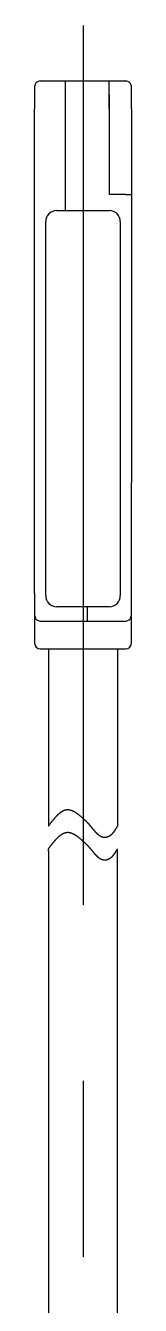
# Model space of a CAD drawing. Extents: x -17.4 to 47.3, y -90.4 to 2.
# Drawn here: x -1.75 to 1.75, y -44.21 to 2 of the extents above; entities that cross this region are included whole.
import ezdxf

# ---------------------------------------------------------------- set-up
doc = ezdxf.new("R2010")
doc.units = 0
doc.linetypes.add('CENTER', pattern=[50.8, 31.75, -6.35, 6.35, -6.35])
doc.layers.get('0').update_dxf_attribs({"linetype": 'CONTINUOUS'})
doc.layers.add('CENTER', color=1, linetype='CONTINUOUS')

msp = doc.modelspace()

# ---------------------------------------------------------------- linework, layer by layer
at = {"color": 7, "linetype": 'CONTINUOUS'}
for p, q in [((-1.55, 0), (1.55, 0)), ((-0.65, 0), (-0.65, -1)), ((0.95, -1), (0.95, 0)), ((-1.75, -0.2), (-1.75, -1)), ((1.75, -1), (1.75, -0.2)), ((0.95, -0.5), (0.95, -1)), ((-1.75, -18.498), (-1.75, -1)), ((-0.65, -1), (-0.65, -4.679)), ((0.95, -1), (0.95, -4.1)), ((0.95, -1), (0.95, -1.2)), ((0.95, -1.2), (0.95, -4.1)), ((1.75, -1), (1.75, -4.1)), ((1.55, -4.1), (0.95, -4.1)), ((1.55, -4.1), (1.75, -4.1)), ((1.75, -4.1), (1.75, -14.498)), ((-1.35, -18.58), (-1.35, -5.079)), ((-0.95, -4.679), (0.95, -4.679)), ((1.35, -5.079), (1.35, -18.58)), ((1.75, -20.3), (1.75, -14.498)), ((-1.75, -18.498), (-1.75, -20.3)), ((0.95, -18.98), (-0.95, -18.98)), ((0.15, -18.98), (0.15, -19.498)), ((-1.55, -19.498), (-1.25, -19.498)), ((-1.25, -19.498), (1.55, -19.498)), ((-1.55, -20.5), (1.55, -20.5)), ((-1.25, -20.5), (-1.25, -26.9)), ((1.25, -20.5), (1.25, -26.9)), ((-1.25, -27.813), (-1.25, -27.72)), ((1.25, -45.634), (1.25, -27.72)), ((-1.25, -27.813), (-1.25, -45.634))]:
    msp.add_line(p, q, dxfattribs=at)
at = {"color": 3}
for points in [[(-1.25, -26.9, 0), (-1.242, -26.889, 0), (-1.234, -26.879, 0), (-1.226, -26.868, 0), (-1.218, -26.858, 0), (-1.21, -26.848, 0), (-1.203, -26.837, 0), (-1.195, -26.827, 0), (-1.187, -26.816, 0), (-1.179, -26.806, 0), (-1.171, -26.796, 0), (-1.163, -26.785, 0), (-1.155, -26.775, 0), (-1.147, -26.765, 0), (-1.139, -26.755, 0), (-1.131, -26.744, 0), (-1.123, -26.734, 0), (-1.115, -26.724, 0), (-1.108, -26.714, 0), (-1.1, -26.704, 0), (-1.092, -26.694, 0), (-1.084, -26.684, 0), (-1.076, -26.675, 0), (-1.068, -26.665, 0), (-1.06, -26.655, 0), (-1.052, -26.646, 0), (-1.044, -26.636, 0), (-1.036, -26.627, 0), (-1.028, -26.617, 0), (-1.02, -26.608, 0), (-1.012, -26.599, 0), (-1.004, -26.59, 0), (-0.996, -26.581, 0), (-0.988, -26.572, 0), (-0.98, -26.563, 0), (-0.972, -26.554, 0), (-0.964, -26.545, 0), (-0.956, -26.537, 0), (-0.948, -26.528, 0), (-0.94, -26.52, 0), (-0.931, -26.512, 0), (-0.923, -26.504, 0), (-0.915, -26.496, 0), (-0.907, -26.488, 0), (-0.899, -26.48, 0), (-0.891, -26.473, 0), (-0.883, -26.465, 0), (-0.875, -26.458, 0), (-0.866, -26.451, 0), (-0.858, -26.444, 0), (-0.85, -26.437, 0), (-0.842, -26.43, 0), (-0.834, -26.423, 0), (-0.825, -26.417, 0), (-0.817, -26.41, 0), (-0.809, -26.404, 0), (-0.801, -26.398, 0), (-0.792, -26.392, 0), (-0.784, -26.387, 0), (-0.776, -26.381, 0), (-0.768, -26.376, 0), (-0.759, -26.371, 0), (-0.751, -26.366, 0), (-0.743, -26.361, 0), (-0.734, -26.356, 0), (-0.726, -26.352, 0), (-0.717, -26.347, 0), (-0.709, -26.343, 0), (-0.701, -26.34, 0), (-0.692, -26.336, 0), (-0.684, -26.332, 0), (-0.675, -26.329, 0), (-0.667, -26.326, 0), (-0.658, -26.323, 0), (-0.65, -26.32, 0), (-0.641, -26.318, 0), (-0.633, -26.316, 0), (-0.624, -26.314, 0), (-0.616, -26.312, 0), (-0.607, -26.31, 0), (-0.598, -26.309, 0), (-0.59, -26.308, 0), (-0.581, -26.307, 0), (-0.572, -26.306, 0), (-0.564, -26.306, 0), (-0.555, -26.306, 0), (-0.546, -26.306, 0), (-0.537, -26.306, 0), (-0.529, -26.307, 0), (-0.52, -26.308, 0), (-0.511, -26.309, 0), (-0.502, -26.31, 0), (-0.493, -26.311, 0), (-0.485, -26.313, 0), (-0.476, -26.315, 0), (-0.467, -26.317, 0), (-0.458, -26.319, 0), (-0.449, -26.322, 0), (-0.44, -26.325, 0), (-0.431, -26.327, 0), (-0.422, -26.331, 0), (-0.413, -26.334, 0), (-0.404, -26.337, 0), (-0.395, -26.341, 0), (-0.386, -26.345, 0), (-0.377, -26.349, 0), (-0.368, -26.353, 0), (-0.359, -26.357, 0), (-0.35, -26.362, 0), (-0.341, -26.366, 0), (-0.332, -26.371, 0), (-0.323, -26.376, 0), (-0.313, -26.381, 0), (-0.304, -26.387, 0), (-0.295, -26.392, 0), (-0.286, -26.398, 0), (-0.277, -26.403, 0), (-0.268, -26.409, 0), (-0.258, -26.415, 0), (-0.249, -26.421, 0), (-0.24, -26.428, 0), (-0.231, -26.434, 0), (-0.222, -26.441, 0), (-0.212, -26.447, 0), (-0.203, -26.454, 0), (-0.194, -26.461, 0), (-0.184, -26.468, 0), (-0.175, -26.475, 0), (-0.166, -26.482, 0), (-0.157, -26.489, 0), (-0.147, -26.497, 0), (-0.138, -26.504, 0), (-0.129, -26.512, 0), (-0.119, -26.519, 0), (-0.11, -26.527, 0), (-0.101, -26.535, 0), (-0.091, -26.543, 0), (-0.082, -26.551, 0), (-0.073, -26.559, 0), (-0.063, -26.567, 0), (-0.054, -26.575, 0), (-0.044, -26.583, 0), (-0.035, -26.591, 0), (-0.026, -26.6, 0), (-0.016, -26.608, 0), (-0.007, -26.617, 0), (0.002, -26.625, 0), (0.012, -26.634, 0), (0.021, -26.642, 0), (0.031, -26.651, 0), (0.04, -26.659, 0), (0.049, -26.668, 0), (0.059, -26.677, 0), (0.068, -26.685, 0), (0.078, -26.694, 0), (0.087, -26.703, 0), (0.096, -26.712, 0), (0.106, -26.72, 0), (0.115, -26.729, 0), (0.125, -26.738, 0)], [(0.125, -26.738, 0), (0.128, -26.741, 0), (0.131, -26.745, 0), (0.135, -26.748, 0), (0.138, -26.752, 0), (0.141, -26.756, 0), (0.144, -26.759, 0), (0.148, -26.763, 0), (0.151, -26.766, 0), (0.154, -26.77, 0), (0.157, -26.773, 0), (0.161, -26.777, 0), (0.164, -26.78, 0), (0.167, -26.784, 0), (0.17, -26.787, 0), (0.173, -26.791, 0), (0.177, -26.794, 0), (0.18, -26.798, 0), (0.183, -26.802, 0), (0.186, -26.805, 0), (0.19, -26.809, 0), (0.193, -26.812, 0), (0.196, -26.816, 0), (0.199, -26.819, 0), (0.202, -26.823, 0), (0.206, -26.826, 0), (0.209, -26.83, 0), (0.212, -26.834, 0), (0.215, -26.837, 0), (0.218, -26.841, 0), (0.221, -26.845, 0), (0.225, -26.848, 0), (0.228, -26.852, 0), (0.231, -26.855, 0), (0.234, -26.859, 0), (0.237, -26.863, 0), (0.24, -26.866, 0), (0.243, -26.87, 0), (0.247, -26.873, 0), (0.25, -26.877, 0), (0.253, -26.881, 0), (0.256, -26.884, 0), (0.259, -26.888, 0), (0.262, -26.892, 0), (0.265, -26.895, 0), (0.268, -26.899, 0), (0.271, -26.903, 0), (0.274, -26.906, 0), (0.278, -26.91, 0), (0.281, -26.914, 0), (0.284, -26.917, 0), (0.287, -26.921, 0), (0.29, -26.925, 0), (0.293, -26.928, 0), (0.296, -26.932, 0), (0.299, -26.936, 0), (0.302, -26.939, 0), (0.305, -26.943, 0), (0.308, -26.947, 0), (0.311, -26.95, 0), (0.314, -26.954, 0), (0.318, -26.958, 0), (0.321, -26.962, 0), (0.324, -26.965, 0), (0.327, -26.969, 0), (0.33, -26.973, 0), (0.333, -26.976, 0), (0.336, -26.98, 0), (0.339, -26.984, 0), (0.342, -26.987, 0), (0.345, -26.991, 0), (0.348, -26.995, 0), (0.351, -26.998, 0), (0.354, -27.002, 0), (0.357, -27.006, 0), (0.361, -27.009, 0), (0.364, -27.013, 0), (0.367, -27.017, 0), (0.37, -27.02, 0), (0.373, -27.024, 0), (0.376, -27.028, 0), (0.379, -27.031, 0), (0.382, -27.035, 0), (0.385, -27.039, 0), (0.388, -27.042, 0), (0.392, -27.046, 0), (0.395, -27.049, 0), (0.398, -27.053, 0), (0.401, -27.057, 0), (0.404, -27.06, 0), (0.407, -27.064, 0), (0.41, -27.068, 0), (0.414, -27.071, 0), (0.417, -27.075, 0), (0.42, -27.078, 0), (0.423, -27.082, 0), (0.426, -27.086, 0), (0.429, -27.089, 0), (0.433, -27.093, 0), (0.436, -27.096, 0), (0.439, -27.1, 0), (0.442, -27.104, 0), (0.445, -27.107, 0), (0.449, -27.111, 0), (0.452, -27.114, 0), (0.455, -27.118, 0), (0.458, -27.121, 0), (0.462, -27.125, 0), (0.465, -27.128, 0), (0.468, -27.132, 0), (0.472, -27.135, 0), (0.475, -27.139, 0), (0.478, -27.142, 0), (0.482, -27.146, 0), (0.485, -27.149, 0), (0.488, -27.153, 0), (0.492, -27.156, 0), (0.495, -27.159, 0), (0.499, -27.163, 0), (0.502, -27.166, 0), (0.506, -27.169, 0), (0.509, -27.173, 0), (0.513, -27.176, 0), (0.516, -27.179, 0), (0.52, -27.182, 0), (0.523, -27.186, 0), (0.527, -27.189, 0), (0.53, -27.192, 0), (0.534, -27.195, 0), (0.538, -27.198, 0), (0.541, -27.201, 0), (0.545, -27.204, 0), (0.549, -27.207, 0), (0.553, -27.21, 0), (0.556, -27.213, 0), (0.56, -27.216, 0), (0.564, -27.219, 0), (0.568, -27.222, 0), (0.572, -27.225, 0), (0.576, -27.228, 0), (0.58, -27.231, 0), (0.584, -27.233, 0), (0.588, -27.236, 0), (0.592, -27.239, 0), (0.596, -27.241, 0), (0.6, -27.244, 0), (0.604, -27.247, 0), (0.608, -27.249, 0), (0.612, -27.252, 0), (0.617, -27.254, 0), (0.621, -27.256, 0), (0.625, -27.259, 0), (0.629, -27.261, 0), (0.634, -27.263, 0), (0.638, -27.265, 0), (0.643, -27.268, 0), (0.647, -27.27, 0), (0.651, -27.272, 0), (0.656, -27.274, 0), (0.66, -27.276, 0), (0.665, -27.278, 0), (0.669, -27.28, 0), (0.674, -27.281, 0), (0.678, -27.283, 0), (0.683, -27.285, 0), (0.688, -27.286, 0), (0.692, -27.288, 0), (0.697, -27.289, 0), (0.701, -27.291, 0), (0.706, -27.292, 0), (0.711, -27.293, 0), (0.715, -27.295, 0), (0.72, -27.296, 0), (0.725, -27.297, 0), (0.73, -27.298, 0), (0.734, -27.299, 0), (0.739, -27.3, 0), (0.744, -27.3, 0), (0.749, -27.301, 0), (0.753, -27.302, 0), (0.758, -27.302, 0), (0.763, -27.303, 0), (0.768, -27.303, 0), (0.772, -27.303, 0), (0.777, -27.303, 0), (0.782, -27.303, 0), (0.787, -27.303, 0), (0.792, -27.303, 0), (0.796, -27.303, 0), (0.801, -27.303, 0), (0.806, -27.303, 0), (0.811, -27.302, 0), (0.816, -27.302, 0), (0.82, -27.301, 0), (0.825, -27.301, 0), (0.83, -27.3, 0), (0.835, -27.299, 0), (0.84, -27.298, 0), (0.844, -27.297, 0), (0.849, -27.296, 0), (0.854, -27.295, 0), (0.859, -27.294, 0), (0.863, -27.293, 0), (0.868, -27.292, 0), (0.873, -27.29, 0), (0.877, -27.289, 0), (0.882, -27.288, 0), (0.887, -27.286, 0), (0.891, -27.285, 0), (0.896, -27.283, 0), (0.901, -27.281, 0), (0.905, -27.279, 0), (0.91, -27.278, 0), (0.914, -27.276, 0), (0.919, -27.274, 0), (0.923, -27.272, 0), (0.928, -27.27, 0), (0.932, -27.268, 0), (0.937, -27.265, 0), (0.941, -27.263, 0), (0.945, -27.261, 0), (0.95, -27.259, 0), (0.954, -27.256, 0), (0.958, -27.254, 0), (0.963, -27.252, 0), (0.967, -27.249, 0), (0.971, -27.247, 0), (0.975, -27.244, 0), (0.979, -27.242, 0), (0.983, -27.239, 0), (0.988, -27.236, 0), (0.992, -27.234, 0), (0.996, -27.231, 0), (0.999, -27.228, 0), (1.003, -27.225, 0), (1.007, -27.223, 0), (1.011, -27.22, 0), (1.015, -27.217, 0), (1.019, -27.214, 0), (1.022, -27.211, 0), (1.026, -27.208, 0), (1.03, -27.205, 0), (1.033, -27.202, 0), (1.037, -27.198, 0), (1.041, -27.195, 0), (1.044, -27.192, 0), (1.048, -27.189, 0), (1.051, -27.186, 0), (1.055, -27.182, 0), (1.058, -27.179, 0), (1.062, -27.176, 0), (1.065, -27.172, 0), (1.068, -27.169, 0), (1.072, -27.166, 0), (1.075, -27.162, 0), (1.078, -27.159, 0), (1.081, -27.155, 0), (1.085, -27.152, 0), (1.088, -27.148, 0), (1.091, -27.145, 0), (1.094, -27.141, 0), (1.097, -27.137, 0), (1.1, -27.134, 0), (1.103, -27.13, 0), (1.106, -27.126, 0), (1.109, -27.123, 0), (1.112, -27.119, 0), (1.115, -27.115, 0), (1.118, -27.111, 0), (1.121, -27.108, 0), (1.124, -27.104, 0), (1.127, -27.1, 0), (1.13, -27.096, 0), (1.133, -27.092, 0), (1.136, -27.088, 0), (1.138, -27.084, 0), (1.141, -27.081, 0), (1.144, -27.076, 0), (1.147, -27.073, 0), (1.149, -27.069, 0), (1.152, -27.065, 0), (1.155, -27.061, 0), (1.158, -27.056, 0), (1.16, -27.052, 0), (1.163, -27.048, 0), (1.166, -27.044, 0), (1.168, -27.04, 0), (1.171, -27.036, 0), (1.173, -27.032, 0), (1.176, -27.028, 0), (1.179, -27.024, 0), (1.181, -27.02, 0), (1.184, -27.015, 0), (1.186, -27.011, 0), (1.189, -27.007, 0), (1.191, -27.003, 0), (1.194, -26.998, 0), (1.196, -26.994, 0), (1.199, -26.99, 0), (1.201, -26.986, 0), (1.204, -26.982, 0), (1.206, -26.977, 0), (1.209, -26.973, 0), (1.211, -26.969, 0), (1.214, -26.965, 0), (1.216, -26.96, 0), (1.219, -26.956, 0), (1.221, -26.952, 0), (1.223, -26.947, 0), (1.226, -26.943, 0), (1.228, -26.939, 0), (1.231, -26.934, 0), (1.233, -26.93, 0), (1.236, -26.926, 0), (1.238, -26.921, 0), (1.24, -26.917, 0), (1.243, -26.913, 0), (1.245, -26.908, 0), (1.248, -26.904, 0), (1.25, -26.9, 0)], [(-1.25, -27.72, 0), (-1.242, -27.709, 0), (-1.234, -27.699, 0), (-1.226, -27.688, 0), (-1.218, -27.678, 0), (-1.21, -27.668, 0), (-1.203, -27.657, 0), (-1.195, -27.647, 0), (-1.187, -27.636, 0), (-1.179, -27.626, 0), (-1.171, -27.616, 0), (-1.163, -27.605, 0), (-1.155, -27.595, 0), (-1.147, -27.585, 0), (-1.139, -27.575, 0), (-1.131, -27.564, 0), (-1.123, -27.554, 0), (-1.115, -27.544, 0), (-1.108, -27.534, 0), (-1.1, -27.524, 0), (-1.092, -27.514, 0), (-1.084, -27.504, 0), (-1.076, -27.495, 0), (-1.068, -27.485, 0), (-1.06, -27.475, 0), (-1.052, -27.466, 0), (-1.044, -27.456, 0), (-1.036, -27.447, 0), (-1.028, -27.437, 0), (-1.02, -27.428, 0), (-1.012, -27.419, 0), (-1.004, -27.41, 0), (-0.996, -27.401, 0), (-0.988, -27.392, 0), (-0.98, -27.383, 0), (-0.972, -27.374, 0), (-0.964, -27.365, 0), (-0.956, -27.357, 0), (-0.948, -27.348, 0), (-0.94, -27.34, 0), (-0.931, -27.332, 0), (-0.923, -27.324, 0), (-0.915, -27.316, 0), (-0.907, -27.308, 0), (-0.899, -27.3, 0), (-0.891, -27.293, 0), (-0.883, -27.285, 0), (-0.875, -27.278, 0), (-0.866, -27.271, 0), (-0.858, -27.264, 0), (-0.85, -27.257, 0), (-0.842, -27.25, 0), (-0.834, -27.243, 0), (-0.825, -27.237, 0), (-0.817, -27.23, 0), (-0.809, -27.224, 0), (-0.801, -27.218, 0), (-0.792, -27.212, 0), (-0.784, -27.207, 0), (-0.776, -27.201, 0), (-0.768, -27.196, 0), (-0.759, -27.191, 0), (-0.751, -27.186, 0), (-0.743, -27.181, 0), (-0.734, -27.176, 0), (-0.726, -27.172, 0), (-0.717, -27.167, 0), (-0.709, -27.163, 0), (-0.701, -27.16, 0), (-0.692, -27.156, 0), (-0.684, -27.152, 0), (-0.675, -27.149, 0), (-0.667, -27.146, 0), (-0.658, -27.143, 0), (-0.65, -27.14, 0), (-0.641, -27.138, 0), (-0.633, -27.136, 0), (-0.624, -27.134, 0), (-0.616, -27.132, 0), (-0.607, -27.13, 0), (-0.598, -27.129, 0), (-0.59, -27.128, 0), (-0.581, -27.127, 0), (-0.572, -27.127, 0), (-0.564, -27.126, 0), (-0.555, -27.126, 0), (-0.546, -27.126, 0), (-0.537, -27.126, 0), (-0.529, -27.127, 0), (-0.52, -27.128, 0), (-0.511, -27.129, 0), (-0.502, -27.13, 0), (-0.493, -27.131, 0), (-0.485, -27.133, 0), (-0.476, -27.135, 0), (-0.467, -27.137, 0), (-0.458, -27.139, 0), (-0.449, -27.142, 0), (-0.44, -27.145, 0), (-0.431, -27.147, 0), (-0.422, -27.151, 0), (-0.413, -27.154, 0), (-0.404, -27.157, 0), (-0.395, -27.161, 0), (-0.386, -27.165, 0), (-0.377, -27.169, 0), (-0.368, -27.173, 0), (-0.359, -27.177, 0), (-0.35, -27.182, 0), (-0.341, -27.186, 0), (-0.332, -27.191, 0), (-0.323, -27.196, 0), (-0.313, -27.201, 0), (-0.304, -27.207, 0), (-0.295, -27.212, 0), (-0.286, -27.218, 0), (-0.277, -27.223, 0), (-0.268, -27.229, 0), (-0.258, -27.235, 0), (-0.249, -27.241, 0), (-0.24, -27.248, 0), (-0.231, -27.254, 0), (-0.222, -27.261, 0), (-0.212, -27.267, 0), (-0.203, -27.274, 0), (-0.194, -27.281, 0), (-0.184, -27.288, 0), (-0.175, -27.295, 0), (-0.166, -27.302, 0), (-0.157, -27.309, 0), (-0.147, -27.317, 0), (-0.138, -27.324, 0), (-0.129, -27.332, 0), (-0.119, -27.339, 0), (-0.11, -27.347, 0), (-0.101, -27.355, 0), (-0.091, -27.363, 0), (-0.082, -27.371, 0), (-0.073, -27.379, 0), (-0.063, -27.387, 0), (-0.054, -27.395, 0), (-0.044, -27.403, 0), (-0.035, -27.412, 0), (-0.026, -27.42, 0), (-0.016, -27.428, 0), (-0.007, -27.437, 0), (0.002, -27.445, 0), (0.012, -27.454, 0), (0.021, -27.462, 0), (0.031, -27.471, 0), (0.04, -27.479, 0), (0.049, -27.488, 0), (0.059, -27.497, 0), (0.068, -27.505, 0), (0.078, -27.514, 0), (0.087, -27.523, 0), (0.096, -27.532, 0), (0.106, -27.54, 0), (0.115, -27.549, 0), (0.125, -27.558, 0)], [(0.125, -27.558, 0), (0.128, -27.561, 0), (0.131, -27.565, 0), (0.135, -27.569, 0), (0.138, -27.572, 0), (0.141, -27.576, 0), (0.144, -27.579, 0), (0.148, -27.583, 0), (0.151, -27.586, 0), (0.154, -27.59, 0), (0.157, -27.593, 0), (0.161, -27.597, 0), (0.164, -27.6, 0), (0.167, -27.604, 0), (0.17, -27.607, 0), (0.173, -27.611, 0), (0.177, -27.614, 0), (0.18, -27.618, 0), (0.183, -27.622, 0), (0.186, -27.625, 0), (0.19, -27.629, 0), (0.193, -27.632, 0), (0.196, -27.636, 0), (0.199, -27.639, 0), (0.202, -27.643, 0), (0.206, -27.646, 0), (0.209, -27.65, 0), (0.212, -27.654, 0), (0.215, -27.657, 0), (0.218, -27.661, 0), (0.221, -27.665, 0), (0.225, -27.668, 0), (0.228, -27.672, 0), (0.231, -27.675, 0), (0.234, -27.679, 0), (0.237, -27.683, 0), (0.24, -27.686, 0), (0.243, -27.69, 0), (0.247, -27.694, 0), (0.25, -27.697, 0), (0.253, -27.701, 0), (0.256, -27.704, 0), (0.259, -27.708, 0), (0.262, -27.712, 0), (0.265, -27.715, 0), (0.268, -27.719, 0), (0.271, -27.723, 0), (0.274, -27.726, 0), (0.278, -27.73, 0), (0.281, -27.734, 0), (0.284, -27.737, 0), (0.287, -27.741, 0), (0.29, -27.745, 0), (0.293, -27.748, 0), (0.296, -27.752, 0), (0.299, -27.756, 0), (0.302, -27.759, 0), (0.305, -27.763, 0), (0.308, -27.767, 0), (0.311, -27.77, 0), (0.314, -27.774, 0), (0.318, -27.778, 0), (0.321, -27.782, 0), (0.324, -27.785, 0), (0.327, -27.789, 0), (0.33, -27.793, 0), (0.333, -27.796, 0), (0.336, -27.8, 0), (0.339, -27.804, 0), (0.342, -27.807, 0), (0.345, -27.811, 0), (0.348, -27.815, 0), (0.351, -27.818, 0), (0.354, -27.822, 0), (0.357, -27.826, 0), (0.361, -27.829, 0), (0.364, -27.833, 0), (0.367, -27.837, 0), (0.37, -27.84, 0), (0.373, -27.844, 0), (0.376, -27.848, 0), (0.379, -27.851, 0), (0.382, -27.855, 0), (0.385, -27.859, 0), (0.388, -27.862, 0), (0.392, -27.866, 0), (0.395, -27.869, 0), (0.398, -27.873, 0), (0.401, -27.877, 0), (0.404, -27.88, 0), (0.407, -27.884, 0), (0.41, -27.888, 0), (0.414, -27.891, 0), (0.417, -27.895, 0), (0.42, -27.898, 0), (0.423, -27.902, 0), (0.426, -27.906, 0), (0.429, -27.909, 0), (0.433, -27.913, 0), (0.436, -27.916, 0), (0.439, -27.92, 0), (0.442, -27.924, 0), (0.445, -27.927, 0), (0.449, -27.931, 0), (0.452, -27.934, 0), (0.455, -27.938, 0), (0.458, -27.941, 0), (0.462, -27.945, 0), (0.465, -27.948, 0), (0.468, -27.952, 0), (0.472, -27.955, 0), (0.475, -27.959, 0), (0.478, -27.962, 0), (0.482, -27.966, 0), (0.485, -27.969, 0), (0.488, -27.973, 0), (0.492, -27.976, 0), (0.495, -27.979, 0), (0.499, -27.983, 0), (0.502, -27.986, 0), (0.506, -27.989, 0), (0.509, -27.993, 0), (0.513, -27.996, 0), (0.516, -27.999, 0), (0.52, -28.002, 0), (0.523, -28.006, 0), (0.527, -28.009, 0), (0.53, -28.012, 0), (0.534, -28.015, 0), (0.538, -28.018, 0), (0.541, -28.021, 0), (0.545, -28.024, 0), (0.549, -28.027, 0), (0.553, -28.03, 0), (0.556, -28.033, 0), (0.56, -28.036, 0), (0.564, -28.039, 0), (0.568, -28.042, 0), (0.572, -28.045, 0), (0.576, -28.048, 0), (0.58, -28.051, 0), (0.584, -28.053, 0), (0.588, -28.056, 0), (0.592, -28.059, 0), (0.596, -28.061, 0), (0.6, -28.064, 0), (0.604, -28.067, 0), (0.608, -28.069, 0), (0.612, -28.072, 0), (0.617, -28.074, 0), (0.621, -28.076, 0), (0.625, -28.079, 0), (0.629, -28.081, 0), (0.634, -28.083, 0), (0.638, -28.085, 0), (0.643, -28.088, 0), (0.647, -28.09, 0), (0.651, -28.092, 0), (0.656, -28.094, 0), (0.66, -28.096, 0), (0.665, -28.098, 0), (0.669, -28.1, 0), (0.674, -28.101, 0), (0.678, -28.103, 0), (0.683, -28.105, 0), (0.688, -28.106, 0), (0.692, -28.108, 0), (0.697, -28.109, 0), (0.701, -28.111, 0), (0.706, -28.112, 0), (0.711, -28.113, 0), (0.715, -28.115, 0), (0.72, -28.116, 0), (0.725, -28.117, 0), (0.73, -28.118, 0), (0.734, -28.119, 0), (0.739, -28.12, 0), (0.744, -28.12, 0), (0.749, -28.121, 0), (0.753, -28.122, 0), (0.758, -28.122, 0), (0.763, -28.123, 0), (0.768, -28.123, 0), (0.772, -28.123, 0), (0.777, -28.123, 0), (0.782, -28.123, 0), (0.787, -28.123, 0), (0.792, -28.123, 0), (0.796, -28.123, 0), (0.801, -28.123, 0), (0.806, -28.123, 0), (0.811, -28.122, 0), (0.816, -28.122, 0), (0.82, -28.121, 0), (0.825, -28.121, 0), (0.83, -28.12, 0), (0.835, -28.119, 0), (0.84, -28.118, 0), (0.844, -28.117, 0), (0.849, -28.116, 0), (0.854, -28.115, 0), (0.859, -28.114, 0), (0.863, -28.113, 0), (0.868, -28.112, 0), (0.873, -28.11, 0), (0.877, -28.109, 0), (0.882, -28.108, 0), (0.887, -28.106, 0), (0.891, -28.105, 0), (0.896, -28.103, 0), (0.901, -28.101, 0), (0.905, -28.099, 0), (0.91, -28.098, 0), (0.914, -28.096, 0), (0.919, -28.094, 0), (0.923, -28.092, 0), (0.928, -28.09, 0), (0.932, -28.088, 0), (0.937, -28.085, 0), (0.941, -28.083, 0), (0.945, -28.081, 0), (0.95, -28.079, 0), (0.954, -28.076, 0), (0.958, -28.074, 0), (0.963, -28.072, 0), (0.967, -28.069, 0), (0.971, -28.067, 0), (0.975, -28.064, 0), (0.979, -28.062, 0), (0.983, -28.059, 0), (0.988, -28.056, 0), (0.992, -28.054, 0), (0.996, -28.051, 0), (0.999, -28.048, 0), (1.003, -28.045, 0), (1.007, -28.043, 0), (1.011, -28.04, 0), (1.015, -28.037, 0), (1.019, -28.034, 0), (1.022, -28.031, 0), (1.026, -28.028, 0), (1.03, -28.025, 0), (1.033, -28.022, 0), (1.037, -28.018, 0), (1.041, -28.015, 0), (1.044, -28.012, 0), (1.048, -28.009, 0), (1.051, -28.006, 0), (1.055, -28.002, 0), (1.058, -27.999, 0), (1.062, -27.996, 0), (1.065, -27.992, 0), (1.068, -27.989, 0), (1.072, -27.986, 0), (1.075, -27.982, 0), (1.078, -27.979, 0), (1.081, -27.975, 0), (1.085, -27.972, 0), (1.088, -27.968, 0), (1.091, -27.965, 0), (1.094, -27.961, 0), (1.097, -27.957, 0), (1.1, -27.954, 0), (1.103, -27.95, 0), (1.106, -27.946, 0), (1.109, -27.943, 0), (1.112, -27.939, 0), (1.115, -27.935, 0), (1.118, -27.931, 0), (1.121, -27.928, 0), (1.124, -27.924, 0), (1.127, -27.92, 0), (1.13, -27.916, 0), (1.133, -27.912, 0), (1.136, -27.908, 0), (1.138, -27.904, 0), (1.141, -27.901, 0), (1.144, -27.896, 0), (1.147, -27.893, 0), (1.149, -27.889, 0), (1.152, -27.885, 0), (1.155, -27.881, 0), (1.158, -27.877, 0), (1.16, -27.872, 0), (1.163, -27.868, 0), (1.166, -27.864, 0), (1.168, -27.86, 0), (1.171, -27.856, 0), (1.173, -27.852, 0), (1.176, -27.848, 0), (1.179, -27.844, 0), (1.181, -27.84, 0), (1.184, -27.835, 0), (1.186, -27.831, 0), (1.189, -27.827, 0), (1.191, -27.823, 0), (1.194, -27.819, 0), (1.196, -27.814, 0), (1.199, -27.81, 0), (1.201, -27.806, 0), (1.204, -27.802, 0), (1.206, -27.797, 0), (1.209, -27.793, 0), (1.211, -27.789, 0), (1.214, -27.785, 0), (1.216, -27.78, 0), (1.219, -27.776, 0), (1.221, -27.772, 0), (1.223, -27.767, 0), (1.226, -27.763, 0), (1.228, -27.759, 0), (1.231, -27.754, 0), (1.233, -27.75, 0), (1.236, -27.746, 0), (1.238, -27.741, 0), (1.24, -27.737, 0), (1.243, -27.733, 0), (1.245, -27.728, 0), (1.248, -27.724, 0), (1.25, -27.72, 0)]]:
    msp.add_polyline3d(points, dxfattribs=at)
at = {"color": 7, "linetype": 'CONTINUOUS'}
for centre, radius, start, end in [((-1.55, -0.2), 0.2, 90, 180), ((1.55, -0.2), 0.2, 0, 90), ((-0.95, -5.079), 0.4, 90, 180), ((0.95, -5.079), 0.4, 0, 90), ((-0.95, -18.58), 0.4, 180, 270), ((0.95, -18.58), 0.4, 270, 0), ((-1.55, -19.298), 0.2, 180, 270), ((1.55, -19.298), 0.2, 270, 0), ((-1.55, -20.3), 0.2, 180, 270), ((1.55, -20.3), 0.2, 270, 0)]:
    msp.add_arc(centre, radius, start, end, dxfattribs=at)
at = {"layer": 'CENTER', "color": 1, "linetype": 'CENTER'}
msp.add_line((0, 2), (0, -64.614), dxfattribs=at)

doc.saveas('drawing.dxf')
